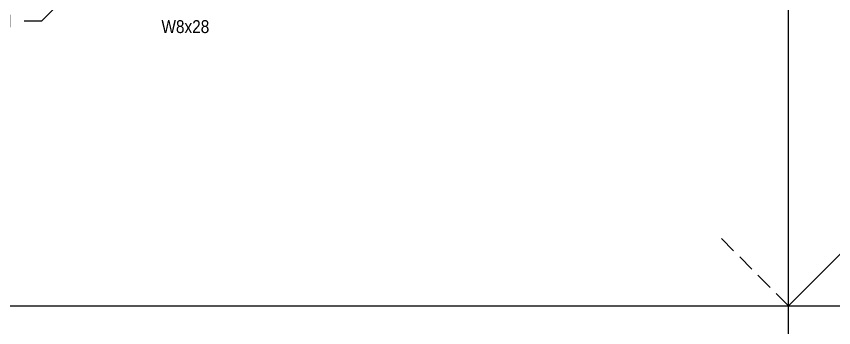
# Model space of a CAD drawing. Header units: inches. Extents: x -2661 to 42767, y -1222 to 9099.
# Drawn here: x 710.3 to 781.3, y 3237.6 to 3264.7 of the extents above; entities that cross this region are included whole.
import ezdxf
from ezdxf import colors
from ezdxf.entities.mleader import LeaderData, LeaderLine
from ezdxf.math import Vec2, Vec3

# ---------------------------------------------------------------- set-up
doc = ezdxf.new("R2010")
doc.units = ezdxf.units.IN
doc.header["$LTSCALE"] = 12
doc.header["$MEASUREMENT"] = 0
doc.linetypes.add('HIDDEN2', pattern=[0.1875, 0.125, -0.0625])
doc.layers.get('0').update_dxf_attribs({"linetype": 'CONTINUOUS'})
doc.layers.add('DESIGNER COMMENTS', color=221, linetype='CONTINUOUS', plot=False)
doc.layers.add('S-ANNO-GRID-NONPLOT', color=251, linetype='CONTINUOUS', plot=False)
doc.layers.add('S-ANNO-NOTE', color=4, linetype='CONTINUOUS')
doc.styles.add('Arial', font='arial.ttf', dxfattribs={"width": 0.85})

# ---------------------------------------------------------------- blocks, each defined once
blk = doc.blocks.new('Se_24x36_STARTERS_GRID')
for p, q in [((-93.209, -92), (-93.209, 276)), ((-93.209, 0), (-87.209, 6)), ((-186.418, 0), (-93.209, 0)), ((-93.209, 0), (0, 0))]:
    blk.add_line(p, q)
at = {"linetype": 'HIDDEN2'}
blk.add_line((-93.209, 0), (-99.209, 6), dxfattribs=at)

msp = doc.modelspace()

# ---------------------------------------------------------------- block references
at = {"layer": 'S-ANNO-GRID-NONPLOT'}
msp.add_blockref('Se_24x36_STARTERS_GRID', (870.57281, 3239.54657), dxfattribs=at)

# ---------------------------------------------------------------- texts
at = {"layer": 'DESIGNER COMMENTS', "insert": (724.95068, 3263.80963), "char_height": 1.125, "attachment_point": 5, "style": 'Arial'}
msp.add_mtext('W8x28', dxfattribs=at)

# ---------------------------------------------------------------- leaders
at = {"layer": 'S-ANNO-NOTE'}
ml = msp.add_multileader_mtext('Standard', dxfattribs=at)
ml.set_content('\\A1;STEEL BEAM PER PLAN', color=4, style='Arial')
ml.set_leader_properties(color=2)
ml.build(insert=Vec2(0, 0))
ml.multileader.update_dxf_attribs({"dogleg_length": 0.36, "arrow_head_size": 1.3125, "scale": 12})
ctx = ml.context
ctx.base_point, ctx.scale, ctx.char_height, ctx.arrow_head_size, ctx.landing_gap_size, ctx.plane_origin = Vec3(693.57598, 3264.29657), 12, 1.125, 1.3125, 1.08, Vec3(818.5166, 3528.1571)
ctx.text_align_type = 2
notes = []
notes.append((ctx, [(0, (1, 1, 0), (712.43422, 3264.29657), (-1, 0), 1.5, [(0, [(721.43422, 3273.29657)], 0, [])])]))
ctx.mtext.insert, ctx.mtext.width, ctx.mtext.alignment, ctx.mtext.flow_direction = Vec3(709.85422, 3264.86866), 16, 3, 5
ml = msp.add_multileader_mtext('Standard', dxfattribs=at)
ml.set_content('\\A1;HSS COLUMN PER PLAN', color=4, style='Arial')
ml.set_leader_properties(color=2)
ml.build(insert=Vec2(0, 0))
ml.multileader.update_dxf_attribs({"dogleg_length": 0.36, "arrow_head_size": 1.3125, "scale": 12})
ctx = ml.context
ctx.base_point, ctx.scale, ctx.char_height, ctx.arrow_head_size, ctx.landing_gap_size, ctx.plane_origin = Vec3(783.1569, 3259.79657), 12, 1.125, 1.3125, 1.08, Vec3(717.1518, 3524.4206)
ctx.text_align_type = 2
notes.append((ctx, [(1, (1, 1, 0), (802.4861, 3259.79657), (-1, 0), 1.5, [(0, [(809.7361, 3267.04657)], 0, [])])]))
ctx.mtext.insert, ctx.mtext.width, ctx.mtext.alignment, ctx.mtext.flow_direction = Vec3(799.9061, 3260.36866), 18, 3, 5
for ctx, leaders in notes:
    for number, flags, end, landing, length, lines in leaders:
        leader = LeaderData()
        leader.index, (leader.has_last_leader_line, leader.has_dogleg_vector, leader.attachment_direction) = number, flags
        leader.last_leader_point, leader.dogleg_vector, leader.dogleg_length = Vec3(end), Vec3(landing), length
        for number, points, colour, breaks in lines:
            line = LeaderLine()
            line.index, line.vertices, line.color, line.breaks = number, Vec3.list(points), colors.encode_raw_color(colour), breaks
            leader.lines.append(line)
        ctx.leaders.append(leader)

doc.saveas('drawing.dxf')
